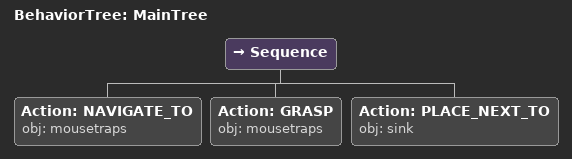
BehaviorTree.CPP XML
<root main_tree_to_execute="MainTree">
  <BehaviorTree ID="MainTree">
    <Sequence>
      <!-- Navigate to mousetraps -->
      <Action ID="NAVIGATE_TO" obj="mousetraps" />
      <!-- Grasp mousetraps -->
      <Action ID="GRASP" obj="mousetraps" />
      <!-- Place next to sink -->
      <Action ID="PLACE_NEXT_TO" obj="sink" />
    </Sequence>
  </BehaviorTree>
</root>
